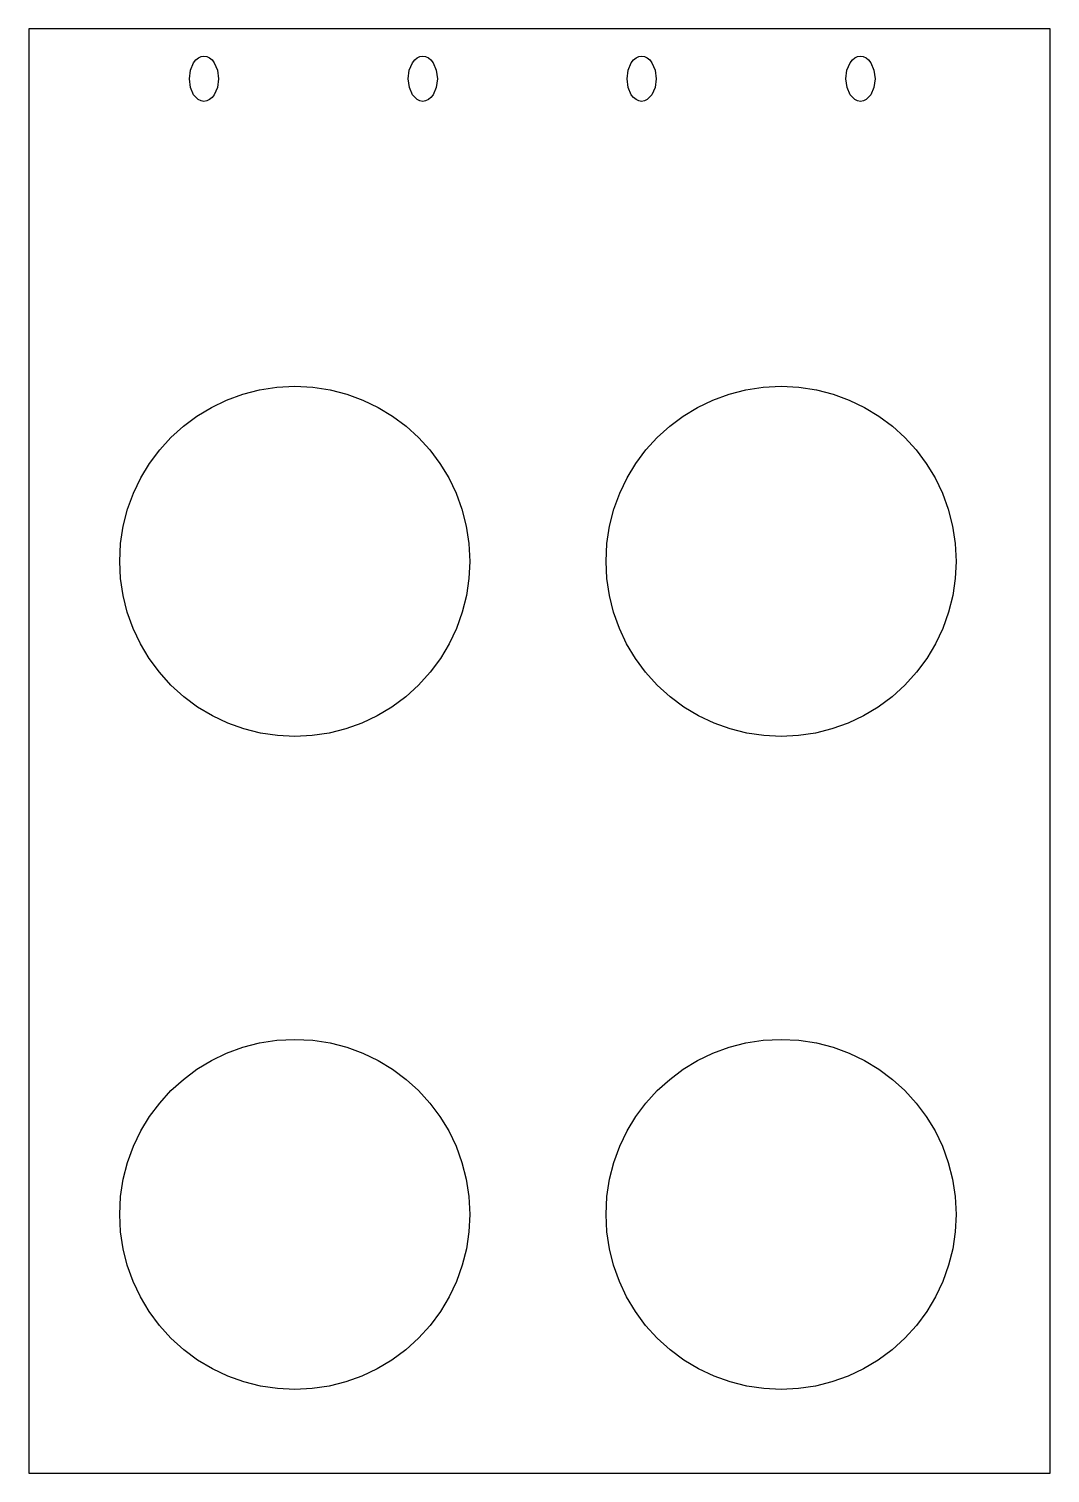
# Model space of a CAD drawing. Extents: x 0 to 210, y 0 to 297.
import ezdxf

# ---------------------------------------------------------------- set-up
doc = ezdxf.new("R2010")
doc.units = 0

msp = doc.modelspace()

# ---------------------------------------------------------------- linework, layer by layer
at = {"layer": 'Tronco para frentes pequenas (A4)', "color": 7}
msp.add_lwpolyline([(-0.0005, 296.99782), (-0.0005, -0.0021), (209.99964, -0.0021), (209.99964, 296.99782), (-0.0005, 296.99782)], close=True, dxfattribs=at)
for points in [[(35.99992, 291.39816), (36.588004, 291.308064), (37.148132, 291.044311), (37.66456, 290.617007), (38.121546, 290.036257), (38.771932, 288.527503), (39.00025, 286.7478), (38.771837, 284.968253), (38.121429, 283.459672), (37.664458, 282.878997), (37.148056, 282.45175), (36.587963, 282.188033), (35.99992, 282.09795), (35.395353, 282.192466), (34.832259, 282.463436), (33.87874, 283.459952), (33.235856, 284.937929), (33.0001, 286.7478), (33.228369, 288.527321), (33.878624, 290.035978), (34.335524, 290.616732), (34.851865, 291.044084), (35.411909, 291.307929), (35.99992, 291.39816), (35.99992, 291.39816)], [(80.99976, 291.39816), (81.587844, 291.308064), (82.147972, 291.044311), (82.6644, 290.617007), (83.121386, 290.036257), (83.771772, 288.527503), (84.00009, 286.7478), (83.771677, 284.968253), (83.121269, 283.459672), (82.664298, 282.878997), (82.147896, 282.45175), (81.587803, 282.188033), (80.99976, 282.09795), (80.395193, 282.192466), (79.832099, 282.463436), (78.87858, 283.459952), (78.235696, 284.937929), (77.99994, 286.7478), (78.228209, 288.527321), (78.878464, 290.035978), (79.335364, 290.616732), (79.851705, 291.044084), (80.411749, 291.307929), (80.99976, 291.39816), (80.99976, 291.39816)], [(126.00011, 291.39816), (126.588121, 291.307929), (127.148165, 291.044084), (127.664506, 290.616732), (128.121406, 290.035978), (128.771661, 288.527321), (128.99993, 286.7478), (128.764174, 284.937929), (128.12129, 283.459952), (127.167771, 282.463436), (126.604677, 282.192466), (126.00011, 282.09795), (125.412067, 282.188033), (124.851974, 282.45175), (124.335572, 282.878997), (123.878601, 283.459672), (123.228193, 284.968253), (122.99978, 286.7478), (123.228098, 288.527503), (123.878484, 290.036257), (124.33547, 290.617007), (124.851898, 291.044311), (125.412026, 291.308064), (126.00011, 291.39816), (126.00011, 291.39816)], [(170.99995, 291.39816), (171.587961, 291.307929), (172.148005, 291.044084), (172.664346, 290.616732), (173.121246, 290.035978), (173.771501, 288.527321), (173.99977, 286.7478), (173.764014, 284.937929), (173.12113, 283.459952), (172.167611, 282.463436), (171.604517, 282.192466), (170.99995, 282.09795), (170.395383, 282.192466), (169.832289, 282.463436), (168.87877, 283.459952), (168.235886, 284.937929), (168.00013, 286.7478), (168.228399, 288.527321), (168.878654, 290.035978), (169.335554, 290.616732), (169.851895, 291.044084), (170.411939, 291.307929), (170.99995, 291.39816), (170.99995, 291.39816)], [(54.67733, 223.4979), (58.358104, 223.312024), (61.932552, 222.766488), (65.382579, 221.879386), (68.690089, 220.668814), (71.836987, 219.152868), (74.805177, 217.349642), (77.576565, 215.277232), (80.133055, 212.953734), (82.456551, 210.397242), (84.528959, 207.625852), (86.332182, 204.65766), (87.848126, 201.510761), (89.058695, 198.20325), (89.945794, 194.753223), (90.491327, 191.178774), (90.6772, 187.498), (90.501069, 183.93983), (89.979133, 180.441925), (89.121172, 177.027891), (87.936962, 173.721334), (86.436281, 170.545861), (84.628908, 167.525079), (82.524621, 164.682592), (80.133196, 162.042008), (77.492641, 159.650552), (74.650179, 157.54623), (71.629418, 155.738821), (68.453963, 154.238103), (65.147421, 153.053853), (61.733397, 152.195851), (58.235498, 151.673874), (54.67733, 151.4977), (51.119162, 151.673874), (47.621263, 152.195851), (44.207239, 153.053853), (40.900697, 154.238103), (37.725242, 155.738821), (34.704481, 157.54623), (31.862019, 159.650552), (29.221464, 162.042008), (26.830039, 164.682592), (24.725752, 167.525079), (22.918379, 170.545861), (21.417698, 173.721334), (20.233488, 177.027891), (19.375527, 180.441925), (18.853591, 183.93983), (18.67746, 187.498), (18.863333, 191.178774), (19.408866, 194.753223), (20.295965, 198.20325), (21.506534, 201.510761), (23.022478, 204.65766), (24.825701, 207.625852), (26.898109, 210.397242), (29.221605, 212.953734), (31.778095, 215.277232), (34.549483, 217.349642), (37.517673, 219.152868), (40.664571, 220.668814), (43.972081, 221.879386), (47.422108, 222.766488), (50.996556, 223.312024), (54.67733, 223.4979), (54.67733, 223.4979)], [(154.67743, 223.4979), (158.358204, 223.312024), (161.932652, 222.766488), (165.382679, 221.879386), (168.690189, 220.668814), (171.837087, 219.152868), (174.805277, 217.349642), (177.576665, 215.277232), (180.133155, 212.953734), (182.456651, 210.397242), (184.529059, 207.625852), (186.332282, 204.65766), (187.848226, 201.510761), (189.058795, 198.20325), (189.945894, 194.753223), (190.491427, 191.178774), (190.6773, 187.498), (190.501169, 183.93983), (189.979233, 180.441925), (189.121272, 177.027891), (187.937062, 173.721334), (186.436381, 170.545861), (184.629008, 167.525079), (182.524721, 164.682592), (180.133296, 162.042008), (177.492741, 159.650552), (174.650279, 157.54623), (171.629518, 155.738821), (168.454063, 154.238103), (165.147521, 153.053853), (161.733497, 152.195851), (158.235598, 151.673874), (154.67743, 151.4977), (151.119262, 151.673874), (147.621363, 152.195851), (144.207339, 153.053853), (140.900797, 154.238103), (137.725342, 155.738821), (134.704581, 157.54623), (131.862119, 159.650552), (129.221564, 162.042008), (126.830139, 164.682592), (124.725852, 167.525079), (122.918479, 170.545861), (121.417798, 173.721334), (120.233588, 177.027891), (119.375627, 180.441925), (118.853691, 183.93983), (118.67756, 187.498), (118.863433, 191.178774), (119.408966, 194.753223), (120.296065, 198.20325), (121.506634, 201.510761), (123.022578, 204.65766), (124.825801, 207.625852), (126.898209, 210.397242), (129.221705, 212.953734), (131.778195, 215.277232), (134.549583, 217.349642), (137.517773, 219.152868), (140.664671, 220.668814), (143.972181, 221.879386), (147.422208, 222.766488), (150.996656, 223.312024), (154.67743, 223.4979), (154.67743, 223.4979)], [(54.67733, 89.1981), (58.358104, 89.012224), (61.932552, 88.466688), (65.382579, 87.579586), (68.690089, 86.369014), (71.836987, 84.853068), (74.805177, 83.049842), (77.576565, 80.977432), (80.133055, 78.653934), (82.456551, 76.097442), (84.528959, 73.326052), (86.332182, 70.35786), (87.848126, 67.210961), (89.058695, 63.90345), (89.945794, 60.453423), (90.491327, 56.878974), (90.6772, 53.1982), (90.501078, 49.640023), (89.97915, 46.142111), (89.121195, 42.728069), (87.93699, 39.421504), (86.436314, 36.246022), (84.628943, 33.225231), (82.524657, 30.382736), (80.133232, 27.742143), (77.492674, 25.350679), (74.65021, 23.246351), (71.629445, 21.438936), (68.453986, 19.938212), (65.147439, 18.753959), (61.733409, 17.895954), (58.235504, 17.373975), (54.67733, 17.1978), (51.119156, 17.373975), (47.621251, 17.895954), (44.207221, 18.753959), (40.900674, 19.938212), (37.725215, 21.438936), (34.70445, 23.246351), (31.861986, 25.350679), (29.221428, 27.742143), (26.830003, 30.382736), (24.725717, 33.225231), (22.918346, 36.246022), (21.41767, 39.421504), (20.233465, 42.728069), (19.37551, 46.142111), (18.853582, 49.640023), (18.67746, 53.1982), (18.863333, 56.878974), (19.408866, 60.453423), (20.295965, 63.90345), (21.506534, 67.210961), (23.022478, 70.35786), (24.825701, 73.326052), (26.898109, 76.097442), (29.221605, 78.653934), (31.778095, 80.977432), (34.549483, 83.049842), (37.517673, 84.853068), (40.664571, 86.369014), (43.972081, 87.579586), (47.422108, 88.466688), (50.996556, 89.012224), (54.67733, 89.1981), (54.67733, 89.1981)], [(154.67743, 89.1981), (158.358204, 89.012224), (161.932652, 88.466688), (165.382679, 87.579586), (168.690189, 86.369014), (171.837087, 84.853068), (174.805277, 83.049842), (177.576665, 80.977432), (180.133155, 78.653934), (182.456651, 76.097442), (184.529059, 73.326052), (186.332282, 70.35786), (187.848226, 67.210961), (189.058795, 63.90345), (189.945894, 60.453423), (190.491427, 56.878974), (190.6773, 53.1982), (190.501178, 49.640023), (189.97925, 46.142111), (189.121295, 42.728069), (187.93709, 39.421504), (186.436414, 36.246022), (184.629043, 33.225231), (182.524757, 30.382736), (180.133332, 27.742143), (177.492774, 25.350679), (174.65031, 23.246351), (171.629545, 21.438936), (168.454086, 19.938212), (165.147539, 18.753959), (161.733509, 17.895954), (158.235604, 17.373975), (154.67743, 17.1978), (151.119256, 17.373975), (147.621351, 17.895954), (144.207321, 18.753959), (140.900774, 19.938212), (137.725315, 21.438936), (134.70455, 23.246351), (131.862086, 25.350679), (129.221528, 27.742143), (126.830103, 30.382736), (124.725817, 33.225231), (122.918446, 36.246022), (121.41777, 39.421504), (120.233565, 42.728069), (119.37561, 46.142111), (118.853682, 49.640023), (118.67756, 53.1982), (118.863433, 56.878974), (119.408966, 60.453423), (120.296065, 63.90345), (121.506634, 67.210961), (123.022578, 70.35786), (124.825801, 73.326052), (126.898209, 76.097442), (129.221705, 78.653934), (131.778195, 80.977432), (134.549583, 83.049842), (137.517773, 84.853068), (140.664671, 86.369014), (143.972181, 87.579586), (147.422208, 88.466688), (150.996656, 89.012224), (154.67743, 89.1981), (154.67743, 89.1981)]]:
    msp.add_lwpolyline(points, dxfattribs=at)

doc.saveas('drawing.dxf')
